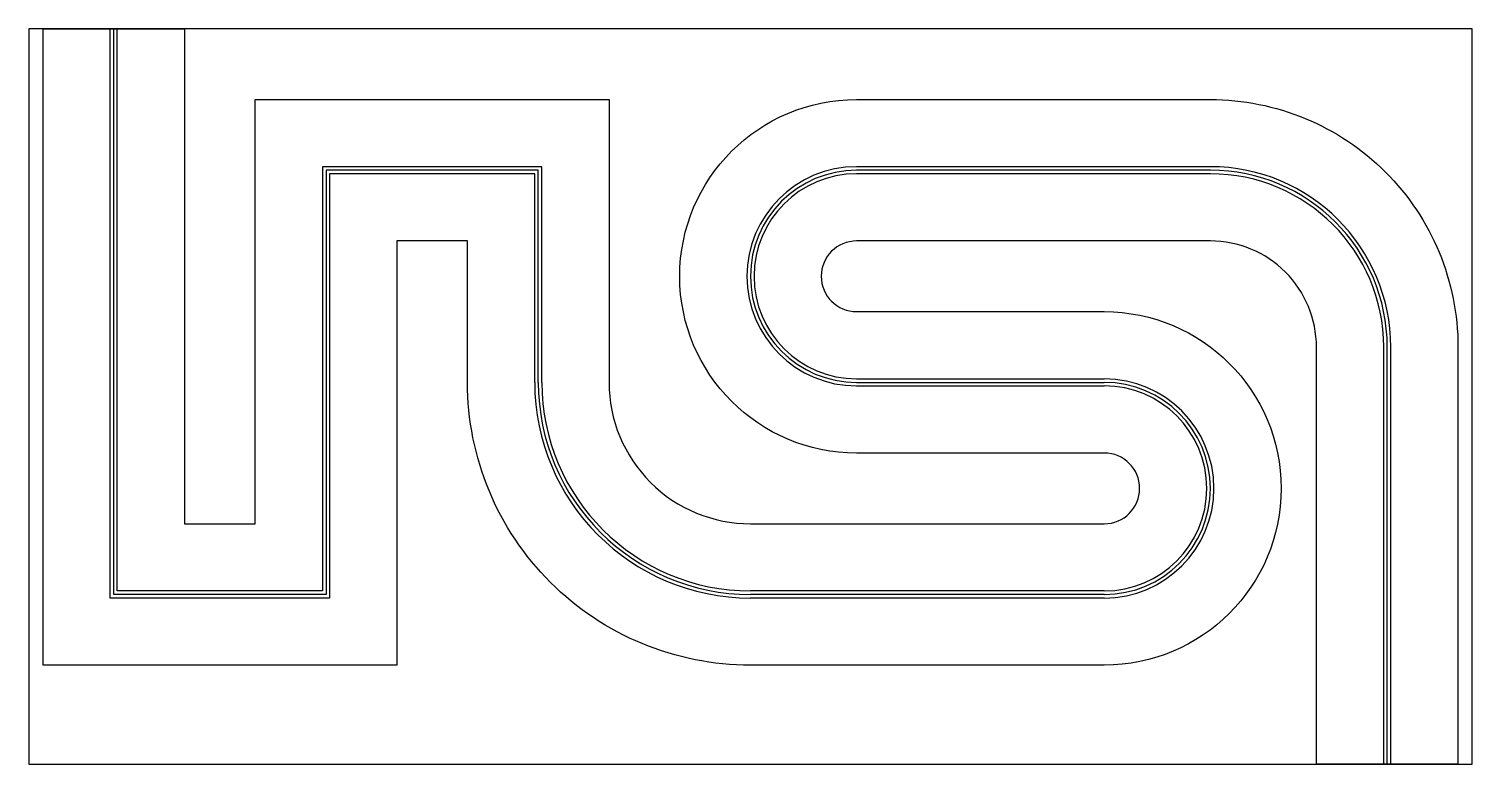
# Model space of a CAD drawing. Header units: millimetres. Extents: x -1920 to 120, y 0 to 1040.
import ezdxf

# ---------------------------------------------------------------- set-up
doc = ezdxf.new("R2010")
doc.units = ezdxf.units.MM
doc.layers.get('0').update_dxf_attribs({"linetype": 'CONTINUOUS'})

msp = doc.modelspace()

# ---------------------------------------------------------------- linework, layer by layer
for p, q in [((-1805, 235), (-1805, 1040)), ((-1800, 240), (-1800, 1040)), ((-1795, 245), (-1795, 1040)), ((-1195, 845), (-1505, 845)), ((-1505, 845), (-1505, 245)), ((-1200, 840), (-1500, 840)), ((-1500, 840), (-1500, 240)), ((-1200, 540), (-1200, 840)), ((-1195, 540), (-1195, 845)), ((-250, 845), (-750, 845)), ((-250, 840), (-750, 840)), ((-1205, 835), (-1495, 835)), ((-1495, 835), (-1495, 235)), ((-1205, 540), (-1205, 835)), ((-250, 835), (-750, 835)), ((-5, 0), (-5, 590)), ((0, 0), (0, 590)), ((5, 0), (5, 590)), ((-750, 545), (-400, 545)), ((-750, 540), (-400, 540)), ((-750, 535), (-400, 535)), ((-1505, 245), (-1795, 245)), ((-400, 245), (-900, 245)), ((-1495, 235), (-1805, 235)), ((-1500, 240), (-1800, 240)), ((-400, 240), (-900, 240)), ((-400, 235), (-900, 235))]:
    msp.add_line(p, q)
msp.add_lwpolyline([(-1920, 0), (120, 0), (120, 1040), (-1920, 1040)], close=True)
msp.add_lwpolyline([(100, 590), (100, 0), (-100, 0), (-100, 590, 0.414214), (-250, 740), (-750, 740, 1), (-750, 640), (-400, 640, -1), (-400, 140), (-900, 140, -0.414214), (-1300, 540), (-1300, 740), (-1400, 740), (-1400, 140), (-1900, 140), (-1900, 1040), (-1700, 1040), (-1700, 340), (-1600, 340), (-1600, 940), (-1100, 940), (-1100, 540, 0.414214), (-900, 340), (-400, 340, 1), (-400, 440), (-750, 440, -1), (-750, 940), (-250, 940, -0.414214)], format="xyb", close=True)
for centre, radius, start, end in [((-750, 690), 155, 90, 270), ((-750, 690), 150, 90, 270), ((-250, 590), 255, 0, 90), ((-250, 590), 250, 0, 90), ((-750, 690), 145, 90, 270), ((-250, 590), 245, 0, 90), ((-900, 540), 305, 180, 270), ((-900, 540), 300, 180, 270), ((-900, 540), 295, 180, 270), ((-400, 390), 155, -90, 90), ((-400, 390), 150, -90, 90), ((-400, 390), 145, -90, 90)]:
    msp.add_arc(centre, radius, start, end)

doc.saveas('drawing.dxf')
